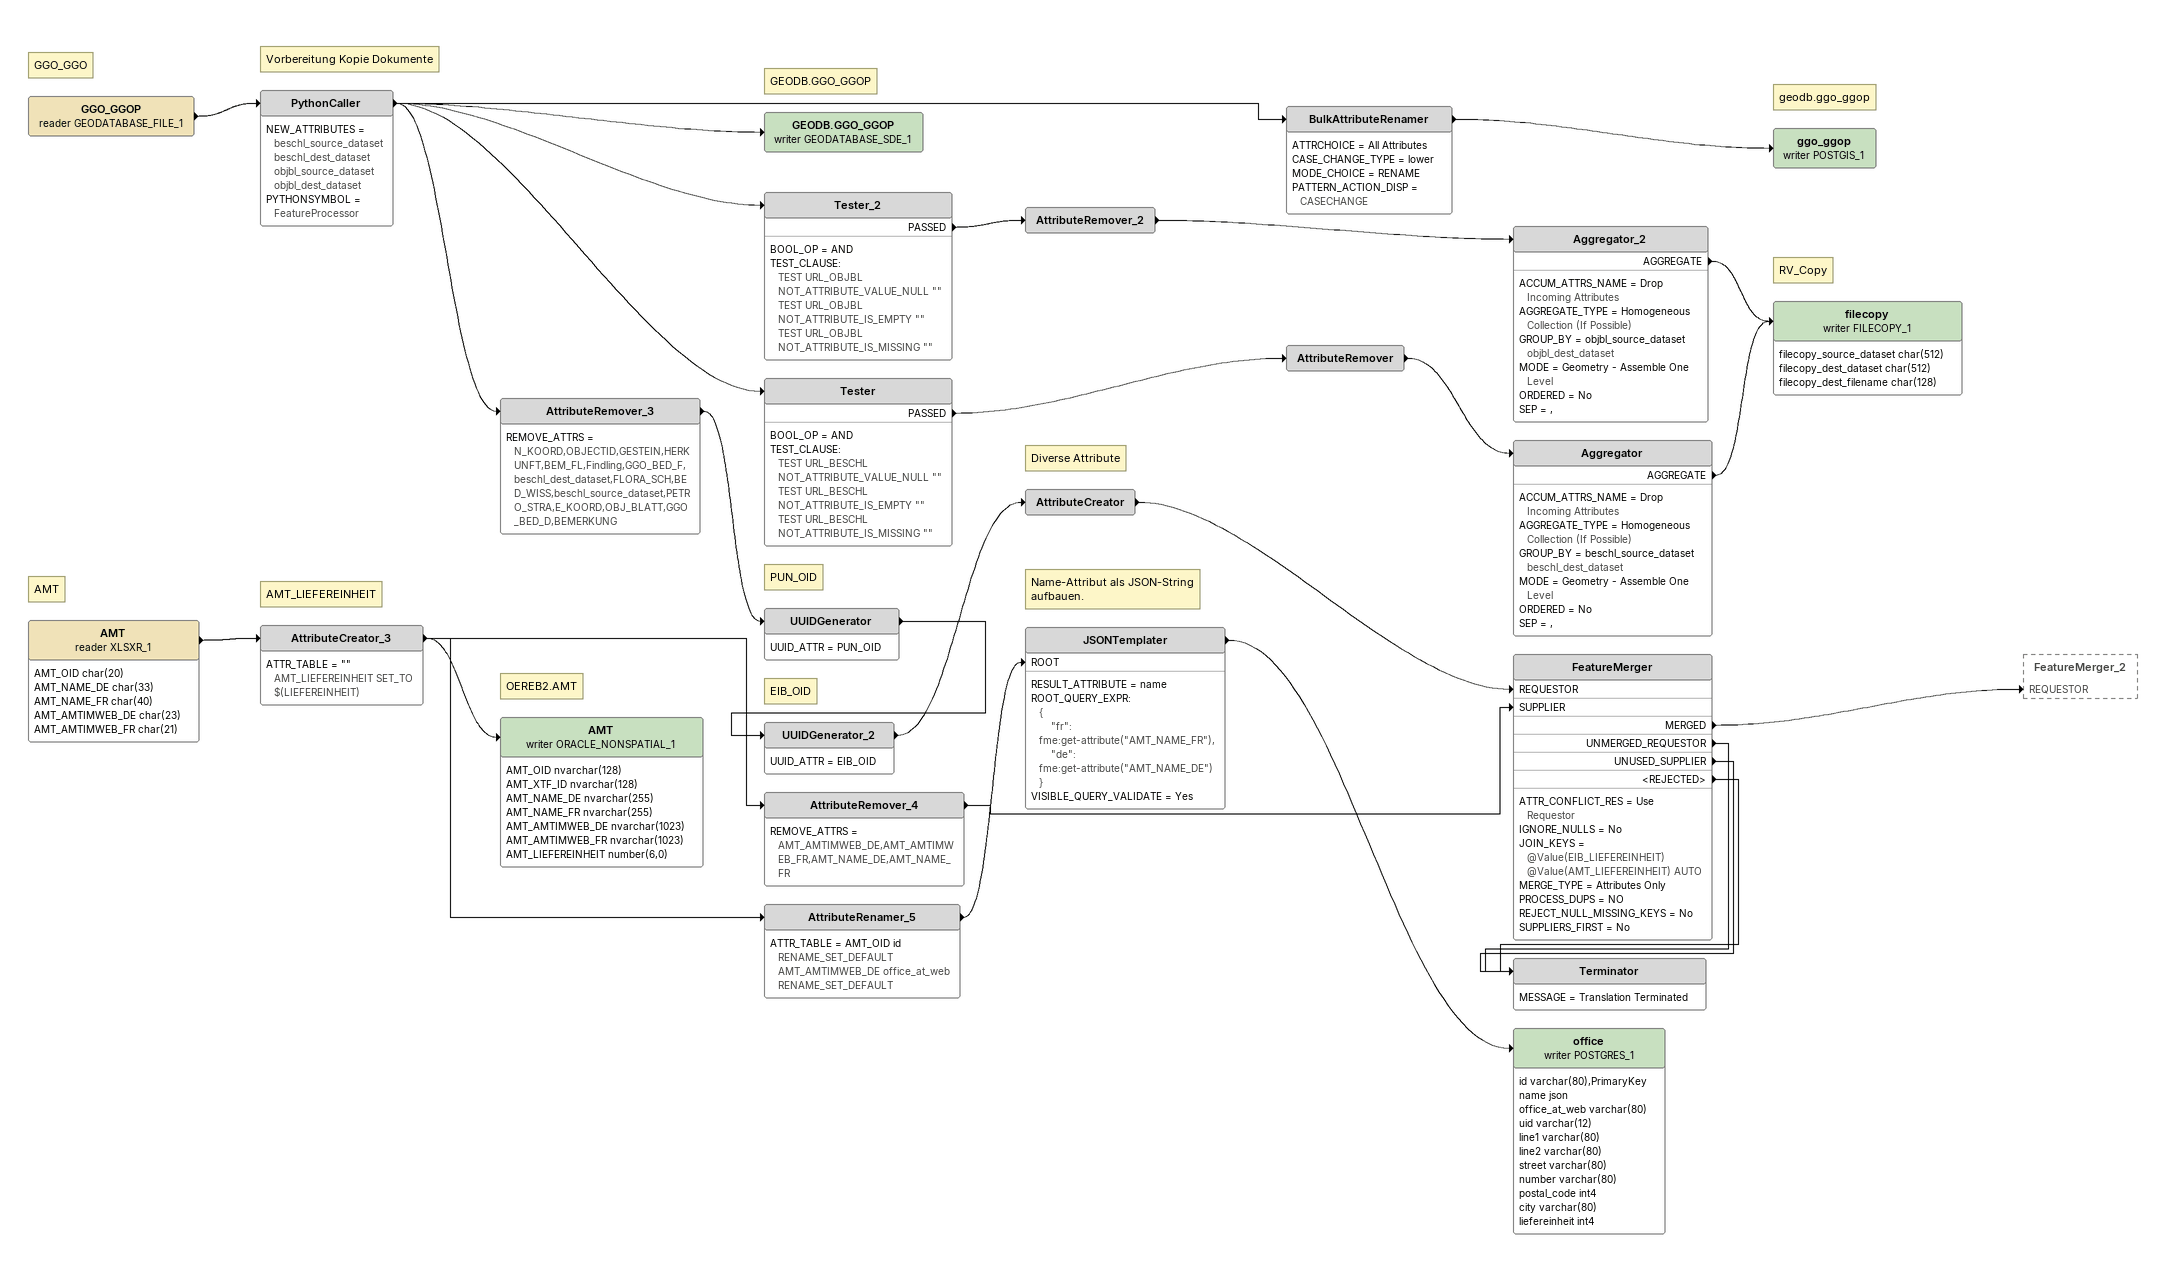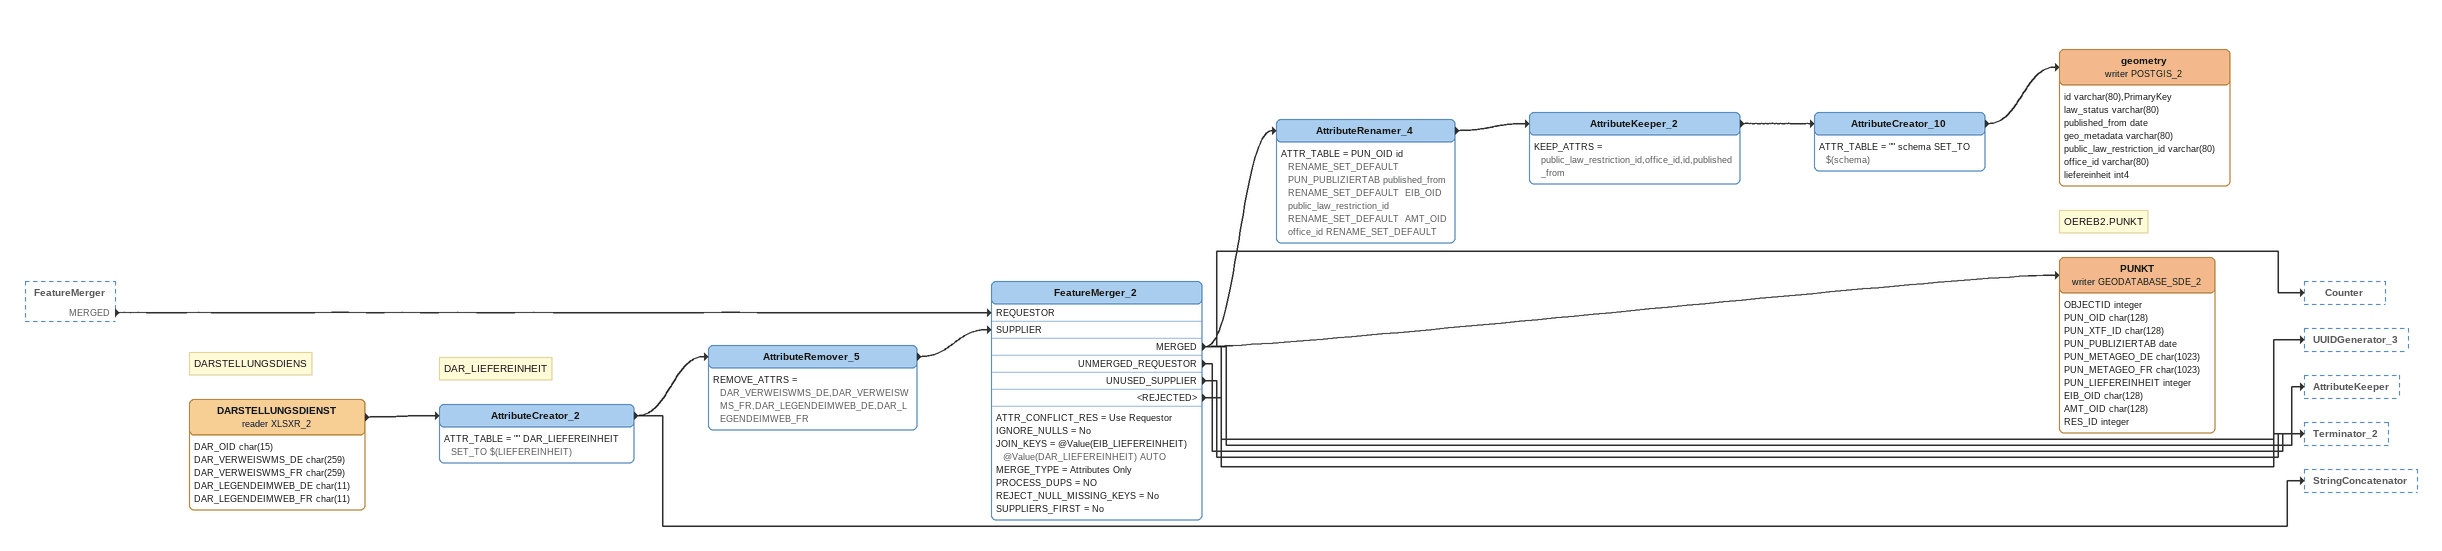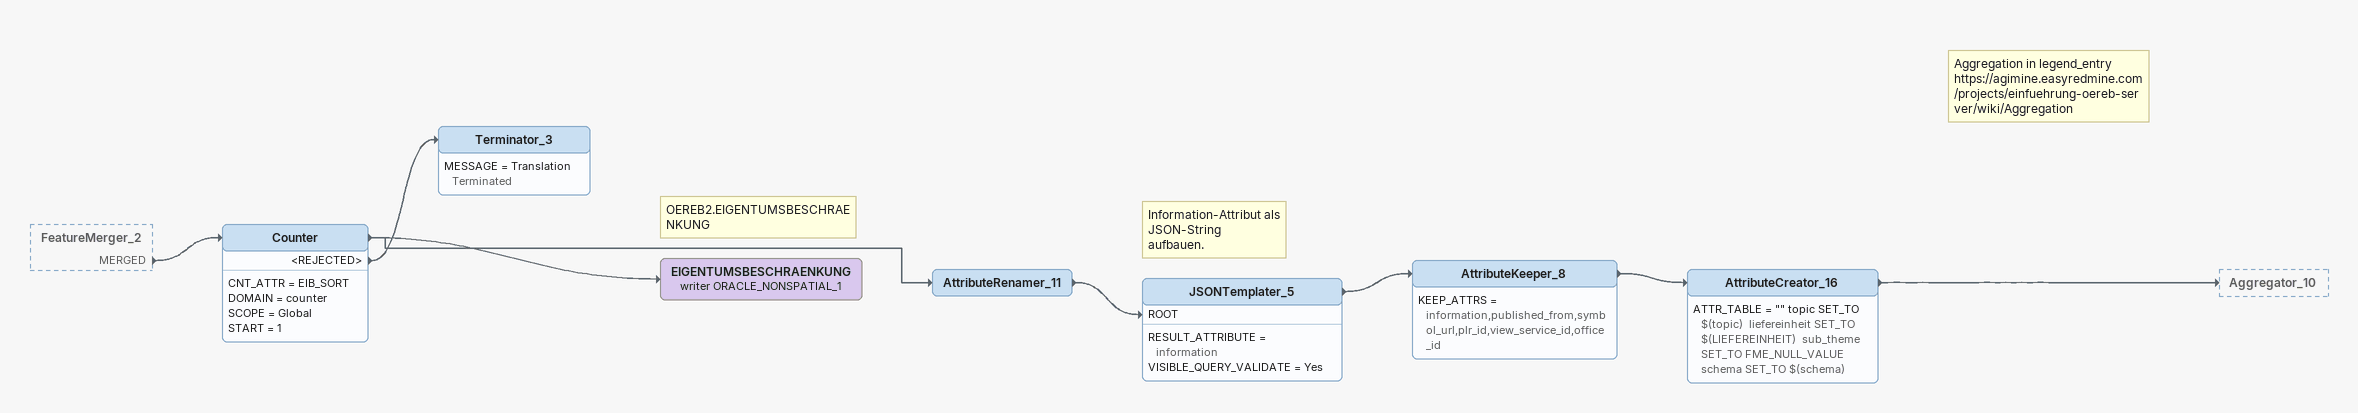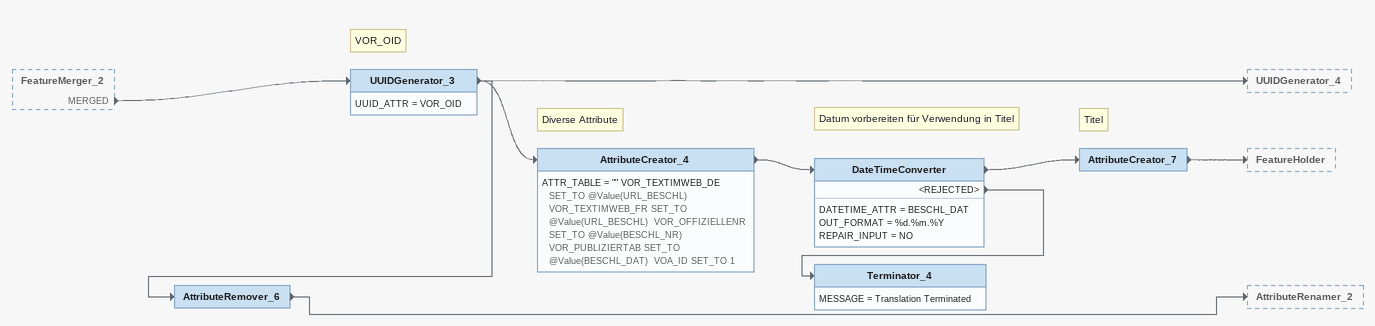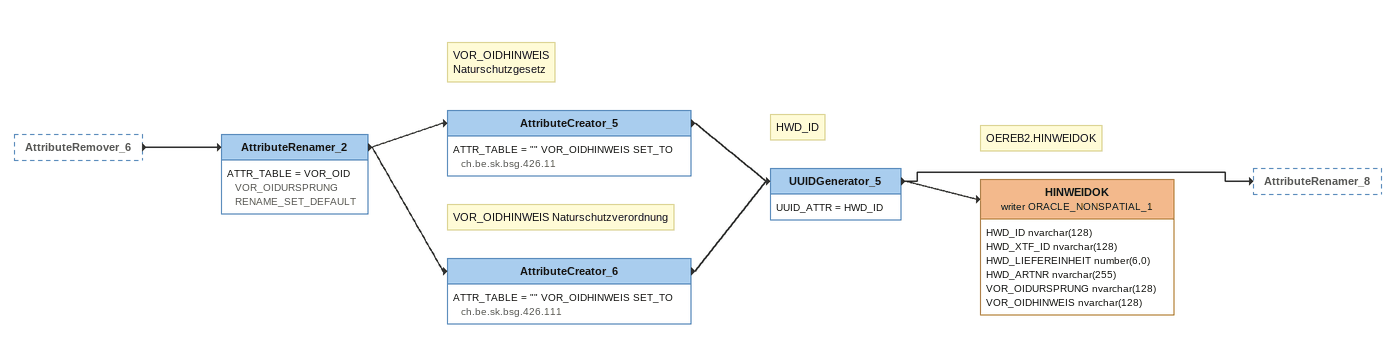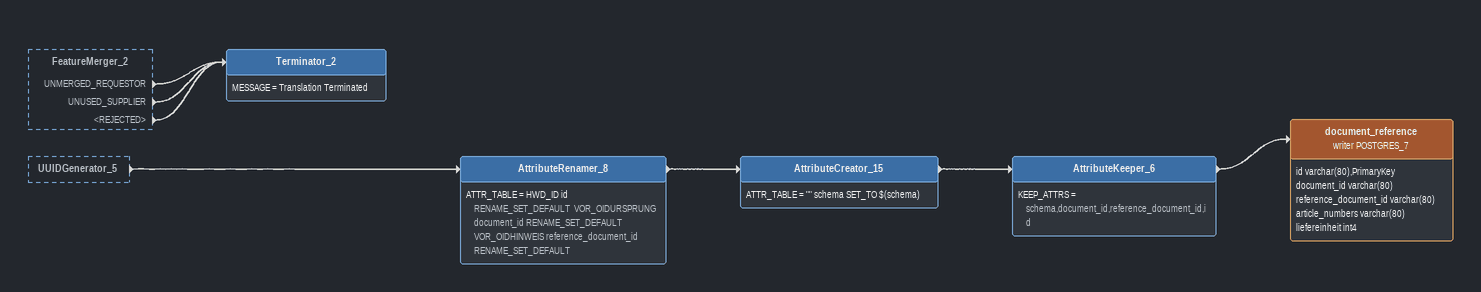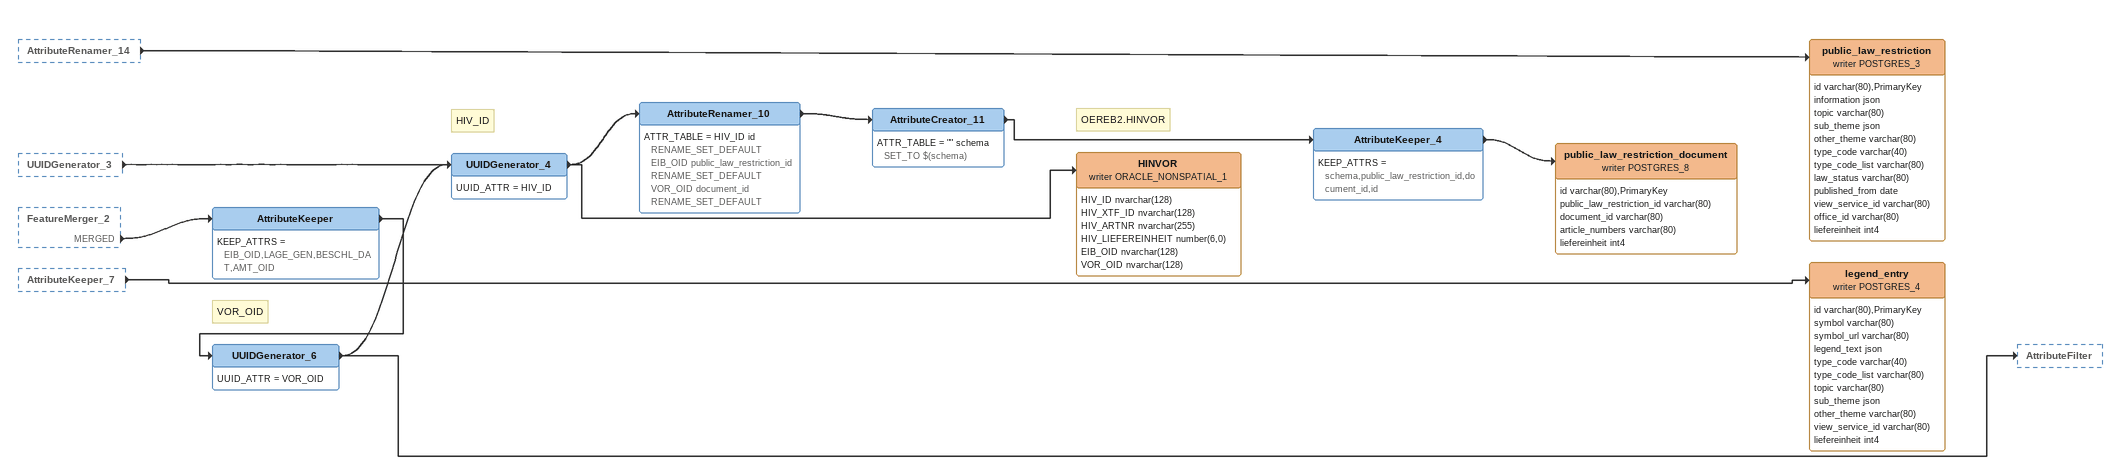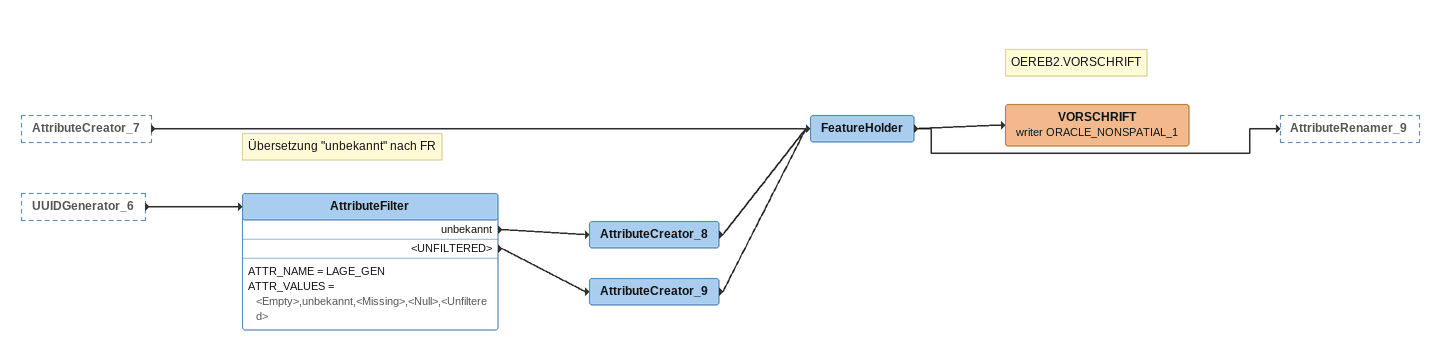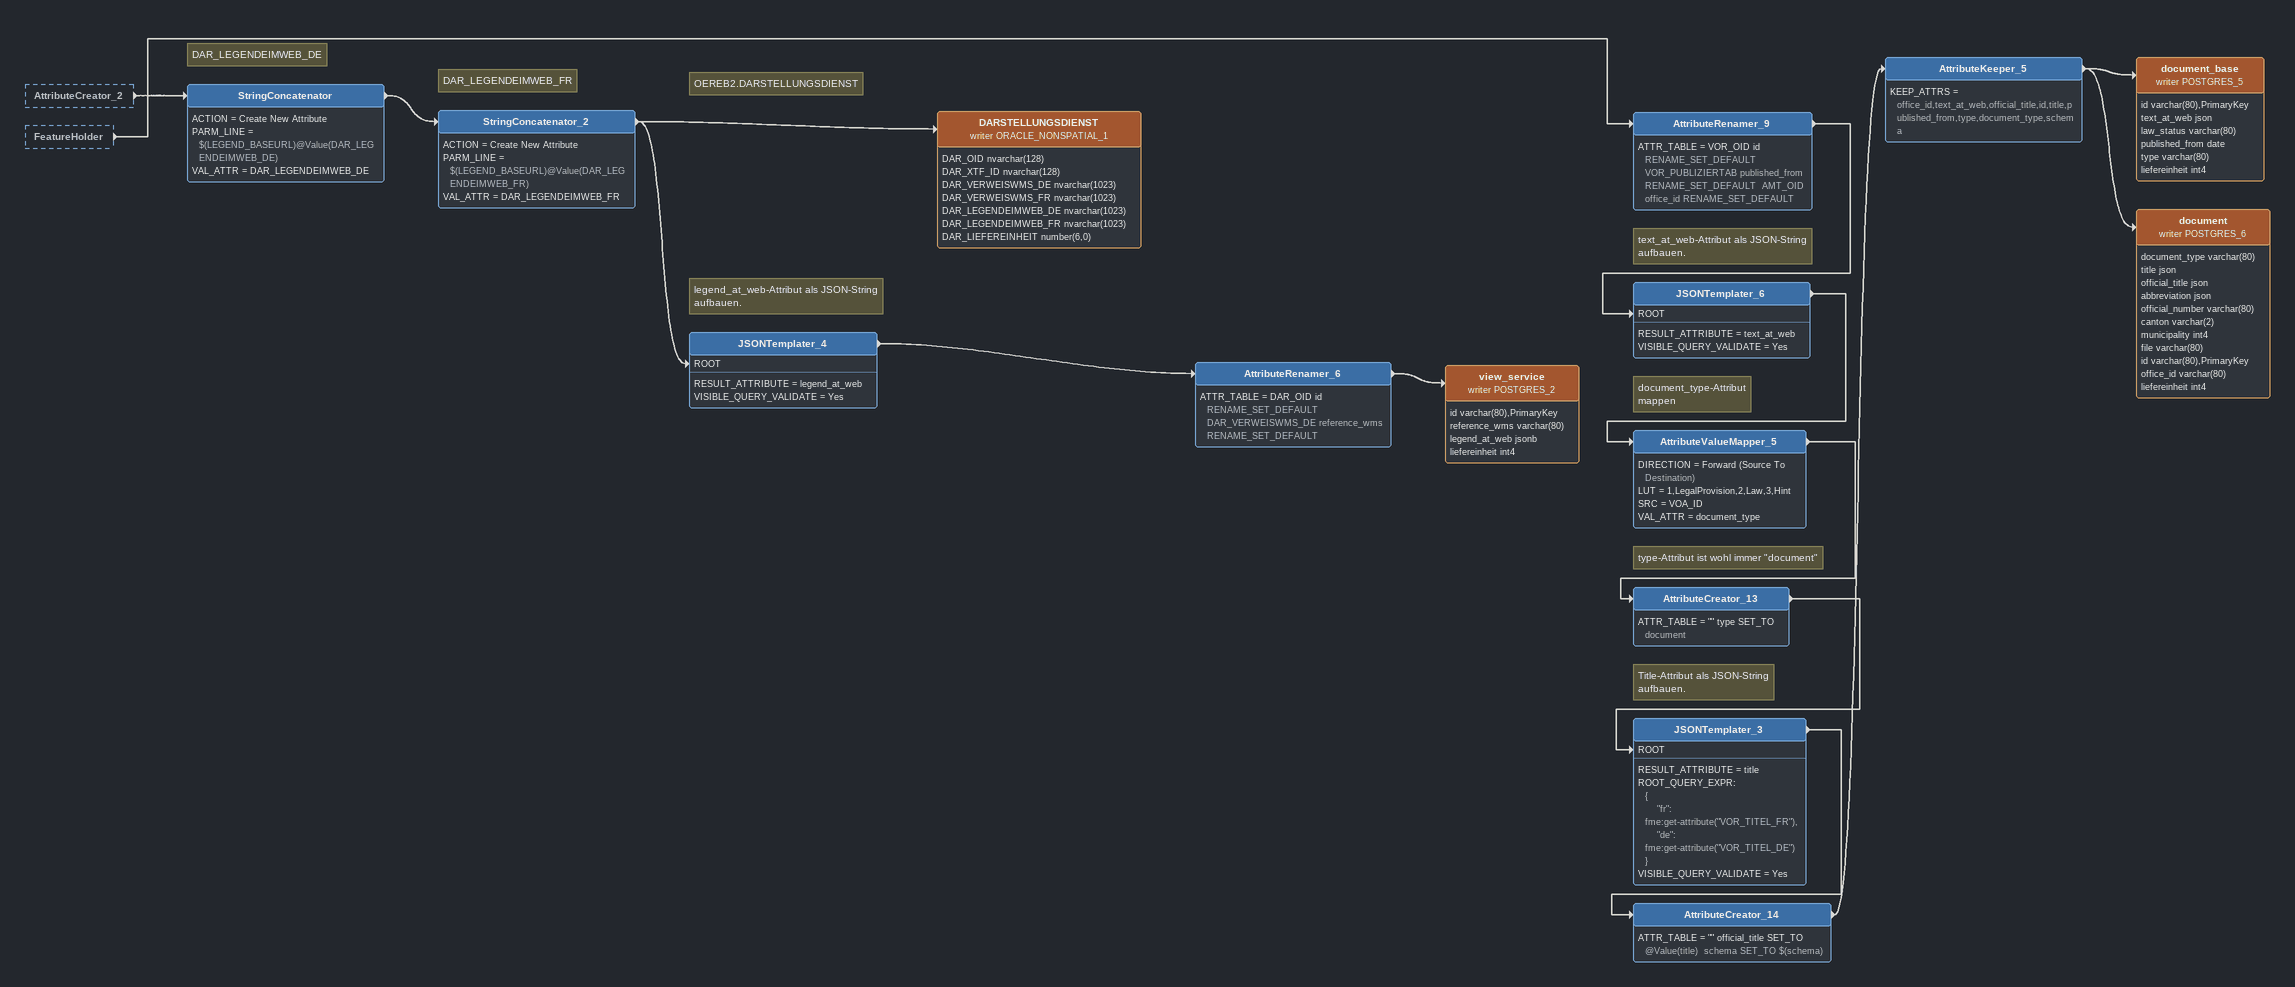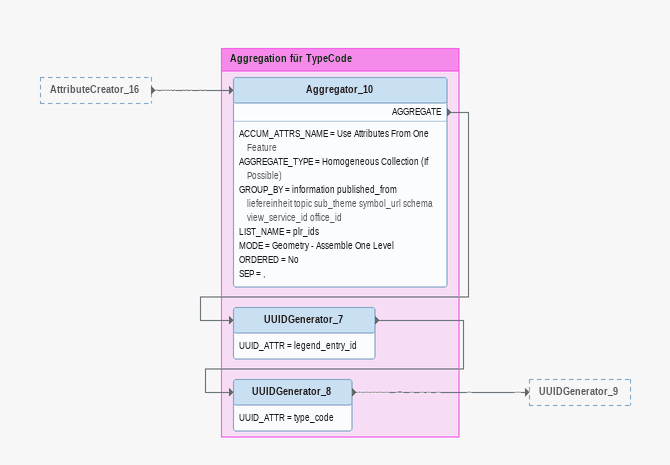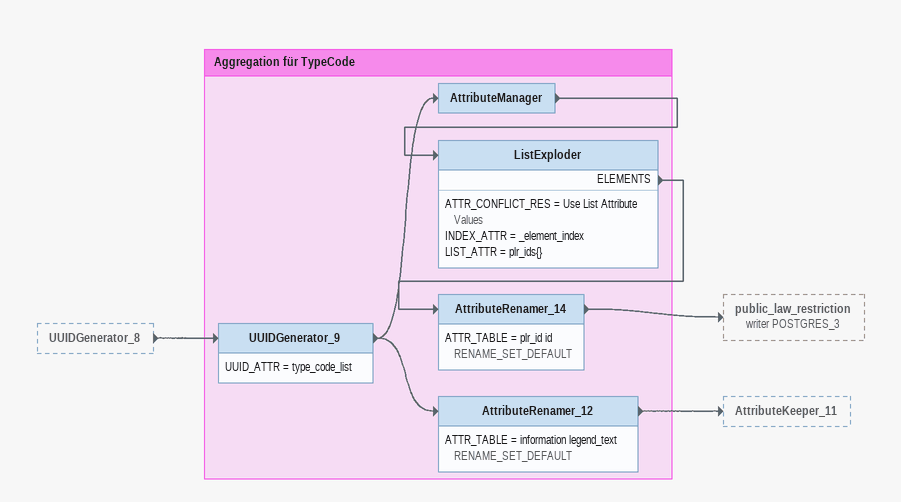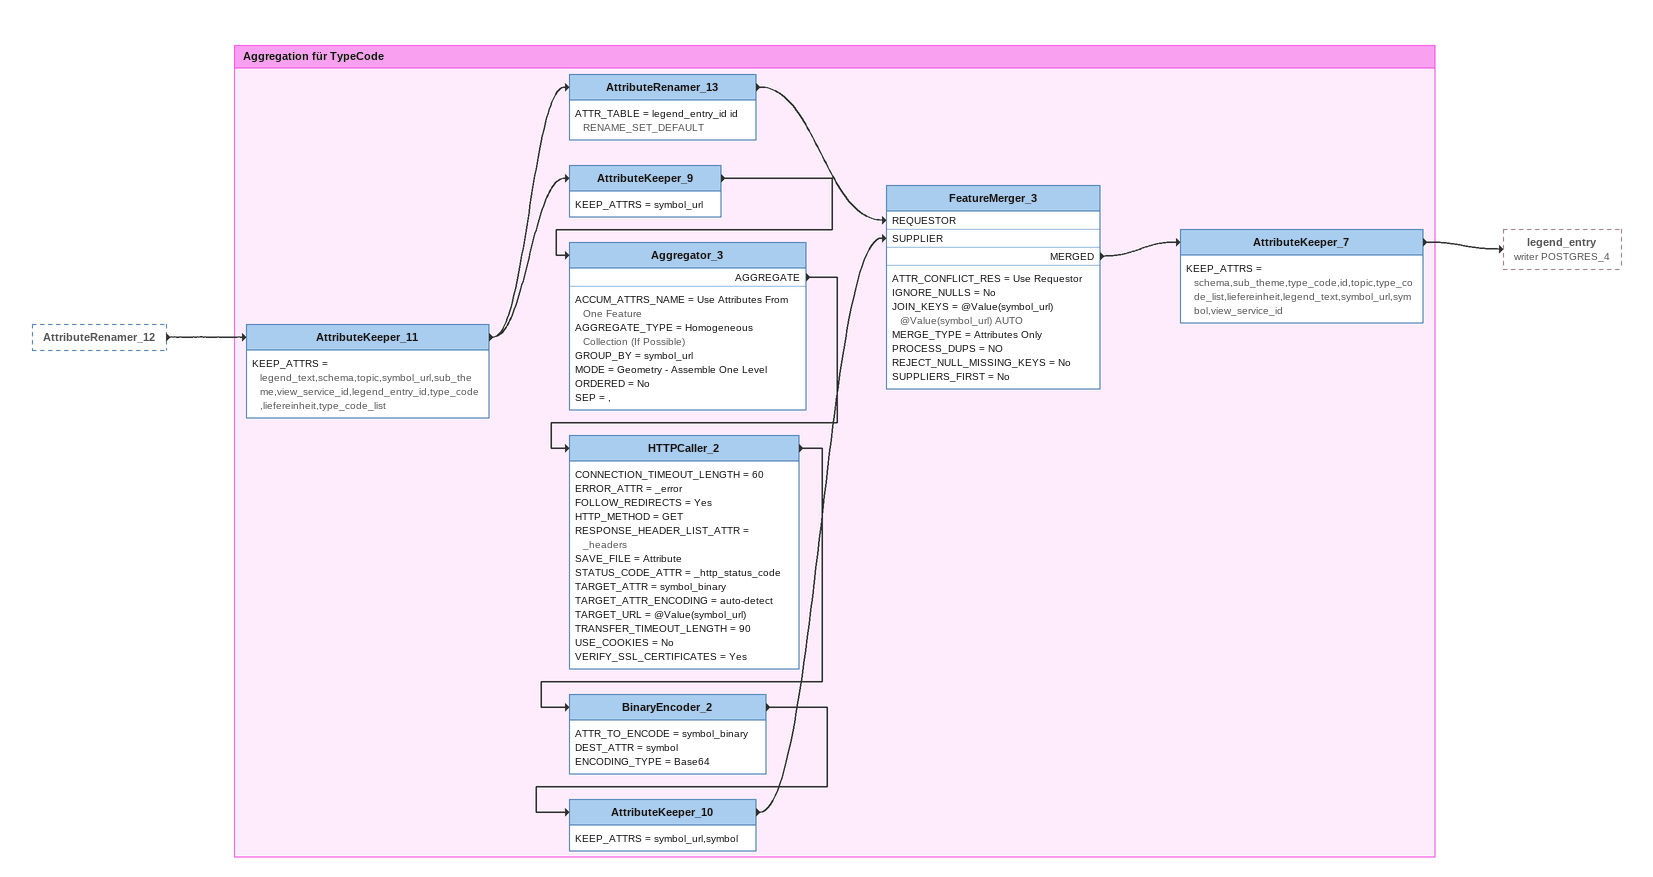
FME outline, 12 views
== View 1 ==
Note: GGO_GGO
GGO_GGOP (reader GEODATABASE_FILE_1)
    -> PythonCaller
Note: Vorbereitung Kopie Dokumente
PythonCaller
    NEW_ATTRIBUTES = beschl_source_dataset beschl_dest_dataset objbl_source_dataset objbl_dest_dataset
    PYTHONSYMBOL = FeatureProcessor
    -> GEODB.GGO_GGOP (writer GEODATABASE_SDE_1)
    -> BulkAttributeRenamer
    -> Tester
    -> AttributeRemover_3
    -> Tester_2
Note: GEODB.GGO_GGOP
GEODB.GGO_GGOP (writer GEODATABASE_SDE_1)
BulkAttributeRenamer
    ATTRCHOICE = All Attributes
    CASE_CHANGE_TYPE = lower
    MODE_CHOICE = RENAME
    PATTERN_ACTION_DISP = CASECHANGE
    -> ggo_ggop (writer POSTGIS_1)
Note: geodb.ggo_ggop
ggo_ggop (writer POSTGIS_1)
Tester_2
    BOOL_OP = AND
    TEST_CLAUSE:
      TEST URL_OBJBL NOT_ATTRIBUTE_VALUE_NULL ""
      TEST URL_OBJBL NOT_ATTRIBUTE_IS_EMPTY ""
      TEST URL_OBJBL NOT_ATTRIBUTE_IS_MISSING ""
    PASSED -> AttributeRemover_2
AttributeRemover_2
    -> Aggregator_2
Aggregator_2
    ACCUM_ATTRS_NAME = Drop Incoming Attributes
    AGGREGATE_TYPE = Homogeneous Collection (If Possible)
    GROUP_BY = objbl_source_dataset objbl_dest_dataset
    MODE = Geometry - Assemble One Level
    ORDERED = No
    SEP = ,
    AGGREGATE -> filecopy (writer FILECOPY_1)
Tester
    BOOL_OP = AND
    TEST_CLAUSE:
      TEST URL_BESCHL NOT_ATTRIBUTE_VALUE_NULL ""
      TEST URL_BESCHL NOT_ATTRIBUTE_IS_EMPTY ""
      TEST URL_BESCHL NOT_ATTRIBUTE_IS_MISSING ""
    PASSED -> AttributeRemover
AttributeRemover
    -> Aggregator
Aggregator
    ACCUM_ATTRS_NAME = Drop Incoming Attributes
    AGGREGATE_TYPE = Homogeneous Collection (If Possible)
    GROUP_BY = beschl_source_dataset beschl_dest_dataset
    MODE = Geometry - Assemble One Level
    ORDERED = No
    SEP = ,
    AGGREGATE -> filecopy (writer FILECOPY_1)
Note: RV_Copy
filecopy (writer FILECOPY_1)
    attributes: filecopy_source_dataset char(512), filecopy_dest_dataset char(512), filecopy_dest_filename char(128)
AttributeRemover_3
    REMOVE_ATTRS = N_KOORD,OBJECTID,GESTEIN,HERKUNFT,BEM_FL,Findling,GGO_BED_F,beschl_dest_dataset,FLORA_SCH,BED_WISS,beschl_source_dataset,PETRO_STRA,E_KOORD,OBJ_BLATT,GGO_BED_D,BEMERKUNG
    -> UUIDGenerator
Note: PUN_OID
UUIDGenerator
    UUID_ATTR = PUN_OID
    -> UUIDGenerator_2
Note: EIB_OID
UUIDGenerator_2
    UUID_ATTR = EIB_OID
    -> AttributeCreator
Note: Diverse Attribute
AttributeCreator
    -> FeatureMerger [REQUESTOR]
Note: AMT
AMT (reader XLSXR_1)
    attributes: AMT_OID char(20), AMT_NAME_DE char(33), AMT_NAME_FR char(40), AMT_AMTIMWEB_DE char(23), AMT_AMTIMWEB_FR char(21)
    -> AttributeCreator_3
Note: AMT_LIEFEREINHEIT
AttributeCreator_3
    ATTR_TABLE = "" AMT_LIEFEREINHEIT SET_TO $(LIEFEREINHEIT)
    -> AttributeRemover_4
    -> AMT (writer ORACLE_NONSPATIAL_1)
    -> AttributeRenamer_5
AttributeRemover_4
    REMOVE_ATTRS = AMT_AMTIMWEB_DE,AMT_AMTIMWEB_FR,AMT_NAME_DE,AMT_NAME_FR
    -> FeatureMerger [SUPPLIER]
FeatureMerger
    ATTR_CONFLICT_RES = Use Requestor
    IGNORE_NULLS = No
    JOIN_KEYS = @Value(EIB_LIEFEREINHEIT) @Value(AMT_LIEFEREINHEIT) AUTO
    MERGE_TYPE = Attributes Only
    PROCESS_DUPS = NO
    REJECT_NULL_MISSING_KEYS = No
    SUPPLIERS_FIRST = No
    MERGED -> FeatureMerger_2 [REQUESTOR]
    UNMERGED_REQUESTOR -> Terminator
    UNUSED_SUPPLIER -> Terminator
    <REJECTED> -> Terminator
Terminator
    MESSAGE = Translation Terminated
AttributeRenamer_5
    ATTR_TABLE = AMT_OID id RENAME_SET_DEFAULT  AMT_AMTIMWEB_DE office_at_web RENAME_SET_DEFAULT
    -> JSONTemplater [ROOT]
Note: Name-Attribut als JSON-String / aufbauen.
JSONTemplater
    RESULT_ATTRIBUTE = name
    ROOT_QUERY_EXPR:
      {
          "fr": fme:get-attribute("AMT_NAME_FR"),
          "de": fme:get-attribute("AMT_NAME_DE")
      }
    VISIBLE_QUERY_VALIDATE = Yes
    -> office (writer POSTGRES_1)
office (writer POSTGRES_1)
    attributes: id varchar(80),PrimaryKey, name json, office_at_web varchar(80), uid varchar(12), line1 varchar(80), line2 varchar(80), street varchar(80), number varchar(80), postal_code int4, city varchar(80), liefereinheit int4
Note: OEREB2.AMT
AMT (writer ORACLE_NONSPATIAL_1)
    attributes: AMT_OID nvarchar(128), AMT_XTF_ID nvarchar(128), AMT_NAME_DE nvarchar(255), AMT_NAME_FR nvarchar(255), AMT_AMTIMWEB_DE nvarchar(1023), AMT_AMTIMWEB_FR nvarchar(1023), AMT_LIEFEREINHEIT number(6,0)

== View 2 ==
FeatureMerger [outside]
    MERGED -> FeatureMerger_2 [REQUESTOR]
Note: DARSTELLUNGSDIENS
DARSTELLUNGSDIENST (reader XLSXR_2)
    attributes: DAR_OID char(15), DAR_VERWEISWMS_DE char(259), DAR_VERWEISWMS_FR char(259), DAR_LEGENDEIMWEB_DE char(11), DAR_LEGENDEIMWEB_FR char(11)
    -> AttributeCreator_2
Note: DAR_LIEFEREINHEIT
AttributeCreator_2
    ATTR_TABLE = "" DAR_LIEFEREINHEIT SET_TO $(LIEFEREINHEIT)
    -> AttributeRemover_5
    -> StringConcatenator
AttributeRemover_5
    REMOVE_ATTRS = DAR_VERWEISWMS_DE,DAR_VERWEISWMS_FR,DAR_LEGENDEIMWEB_DE,DAR_LEGENDEIMWEB_FR
    -> FeatureMerger_2 [SUPPLIER]
FeatureMerger_2
    ATTR_CONFLICT_RES = Use Requestor
    IGNORE_NULLS = No
    JOIN_KEYS = @Value(EIB_LIEFEREINHEIT) @Value(DAR_LIEFEREINHEIT) AUTO
    MERGE_TYPE = Attributes Only
    PROCESS_DUPS = NO
    REJECT_NULL_MISSING_KEYS = No
    SUPPLIERS_FIRST = No
    MERGED -> PUNKT (writer GEODATABASE_SDE_2)
    MERGED -> Counter
    MERGED -> UUIDGenerator_3
    MERGED -> AttributeKeeper
    MERGED -> AttributeRenamer_4
    UNMERGED_REQUESTOR -> Terminator_2
    UNUSED_SUPPLIER -> Terminator_2
    <REJECTED> -> Terminator_2
AttributeRenamer_4
    ATTR_TABLE = PUN_OID id RENAME_SET_DEFAULT  PUN_PUBLIZIERTAB published_from RENAME_SET_DEFAULT  EIB_OID public_law_restriction_id RENAME_SET_DEFAULT  AMT_OID office_id RENAME_SET_DEFAULT
    -> AttributeKeeper_2
AttributeKeeper_2
    KEEP_ATTRS = public_law_restriction_id,office_id,id,published_from
    -> AttributeCreator_10
AttributeCreator_10
    ATTR_TABLE = "" schema SET_TO $(schema)
    -> geometry (writer POSTGIS_2)
geometry (writer POSTGIS_2)
    attributes: id varchar(80),PrimaryKey, law_status varchar(80), published_from date, geo_metadata varchar(80), public_law_restriction_id varchar(80), office_id varchar(80), liefereinheit int4
Note: OEREB2.PUNKT
PUNKT (writer GEODATABASE_SDE_2)
    attributes: OBJECTID integer, PUN_OID char(128), PUN_XTF_ID char(128), PUN_PUBLIZIERTAB date, PUN_METAGEO_DE char(1023), PUN_METAGEO_FR char(1023), PUN_LIEFEREINHEIT integer, EIB_OID char(128), AMT_OID char(128), RES_ID integer

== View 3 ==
FeatureMerger_2 [outside]
    MERGED -> Counter
Counter
    CNT_ATTR = EIB_SORT
    DOMAIN = counter
    SCOPE = Global
    START = 1
    -> EIGENTUMSBESCHRAENKUNG (writer ORACLE_NONSPATIAL_1)
    -> AttributeRenamer_11
    <REJECTED> -> Terminator_3
Terminator_3
    MESSAGE = Translation Terminated
Note: OEREB2.EIGENTUMSBESCHRAENKUNG
EIGENTUMSBESCHRAENKUNG (writer ORACLE_NONSPATIAL_1)
AttributeRenamer_11
    -> JSONTemplater_5 [ROOT]
Note: Information-Attribut als JSON-String / aufbauen.
JSONTemplater_5
    RESULT_ATTRIBUTE = information
    VISIBLE_QUERY_VALIDATE = Yes
    -> AttributeKeeper_8
AttributeKeeper_8
    KEEP_ATTRS = information,published_from,symbol_url,plr_id,view_service_id,office_id
    -> AttributeCreator_16
Note: Aggregation in legend_entry / https://agimine.easyredmine.com/projects/einfuehrung-oereb-server/wiki/Aggregation
AttributeCreator_16
    ATTR_TABLE = "" topic SET_TO $(topic)  liefereinheit SET_TO $(LIEFEREINHEIT)  sub_theme SET_TO FME_NULL_VALUE  schema SET_TO $(schema)
    -> Aggregator_10

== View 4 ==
FeatureMerger_2 [outside]
    MERGED -> UUIDGenerator_3
Note: VOR_OID
UUIDGenerator_3
    UUID_ATTR = VOR_OID
    -> AttributeCreator_4
    -> UUIDGenerator_4
    -> AttributeRemover_6
Note: Diverse Attribute
AttributeCreator_4
    ATTR_TABLE = "" VOR_TEXTIMWEB_DE SET_TO @Value(URL_BESCHL)  VOR_TEXTIMWEB_FR SET_TO @Value(URL_BESCHL)  VOR_OFFIZIELLENR SET_TO @Value(BESCHL_NR)  VOR_PUBLIZIERTAB SET_TO @Value(BESCHL_DAT)  VOA_ID SET_TO 1
    -> DateTimeConverter
Note: Datum vorbereiten für Verwendung in Titel
DateTimeConverter
    DATETIME_ATTR = BESCHL_DAT
    OUT_FORMAT = %d.%m.%Y
    REPAIR_INPUT = NO
    -> AttributeCreator_7
    <REJECTED> -> Terminator_4
Note: Titel
AttributeCreator_7
    -> FeatureHolder
Terminator_4
    MESSAGE = Translation Terminated
AttributeRemover_6
    -> AttributeRenamer_2

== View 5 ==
AttributeRemover_6 [outside]
    -> AttributeRenamer_2
AttributeRenamer_2
    ATTR_TABLE = VOR_OID VOR_OIDURSPRUNG RENAME_SET_DEFAULT
    -> AttributeCreator_6
    -> AttributeCreator_5
Note: VOR_OIDHINWEIS / Naturschutzgesetz
AttributeCreator_5
    ATTR_TABLE = "" VOR_OIDHINWEIS SET_TO ch.be.sk.bsg.426.11
    -> UUIDGenerator_5
Note: VOR_OIDHINWEIS Naturschutzverordnung
AttributeCreator_6
    ATTR_TABLE = "" VOR_OIDHINWEIS SET_TO ch.be.sk.bsg.426.111
    -> UUIDGenerator_5
Note: HWD_ID
UUIDGenerator_5
    UUID_ATTR = HWD_ID
    -> HINWEIDOK (writer ORACLE_NONSPATIAL_1)
    -> AttributeRenamer_8
Note: OEREB2.HINWEIDOK
HINWEIDOK (writer ORACLE_NONSPATIAL_1)
    attributes: HWD_ID nvarchar(128), HWD_XTF_ID nvarchar(128), HWD_LIEFEREINHEIT number(6,0), HWD_ARTNR nvarchar(255), VOR_OIDURSPRUNG nvarchar(128), VOR_OIDHINWEIS nvarchar(128)

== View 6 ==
FeatureMerger_2 [outside]
    UNMERGED_REQUESTOR -> Terminator_2
    UNUSED_SUPPLIER -> Terminator_2
    <REJECTED> -> Terminator_2
UUIDGenerator_5 [outside]
    -> AttributeRenamer_8
AttributeRenamer_8
    ATTR_TABLE = HWD_ID id RENAME_SET_DEFAULT  VOR_OIDURSPRUNG document_id RENAME_SET_DEFAULT  VOR_OIDHINWEIS reference_document_id RENAME_SET_DEFAULT
    -> AttributeCreator_15
AttributeCreator_15
    ATTR_TABLE = "" schema SET_TO $(schema)
    -> AttributeKeeper_6
AttributeKeeper_6
    KEEP_ATTRS = schema,document_id,reference_document_id,id
    -> document_reference (writer POSTGRES_7)
document_reference (writer POSTGRES_7)
    attributes: id varchar(80),PrimaryKey, document_id varchar(80), reference_document_id varchar(80), article_numbers varchar(80), liefereinheit int4
Terminator_2
    MESSAGE = Translation Terminated

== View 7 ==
AttributeRenamer_14 [outside]
    -> public_law_restriction (writer POSTGRES_3)
UUIDGenerator_3 [outside]
    -> UUIDGenerator_4
FeatureMerger_2 [outside]
    MERGED -> AttributeKeeper
AttributeKeeper_7 [outside]
    -> legend_entry (writer POSTGRES_4)
public_law_restriction (writer POSTGRES_3)
    attributes: id varchar(80),PrimaryKey, information json, topic varchar(80), sub_theme json, other_theme varchar(80), type_code varchar(40), type_code_list varchar(80), law_status varchar(80), published_from date, view_service_id varchar(80), office_id varchar(80), liefereinheit int4
legend_entry (writer POSTGRES_4)
    attributes: id varchar(80),PrimaryKey, symbol varchar(80), symbol_url varchar(80), legend_text json, type_code varchar(40), type_code_list varchar(80), topic varchar(80), sub_theme json, other_theme varchar(80), view_service_id varchar(80), liefereinheit int4
AttributeKeeper
    KEEP_ATTRS = EIB_OID,LAGE_GEN,BESCHL_DAT,AMT_OID
    -> UUIDGenerator_6
Note: VOR_OID
UUIDGenerator_6
    UUID_ATTR = VOR_OID
    -> AttributeFilter
    -> UUIDGenerator_4
Note: HIV_ID
UUIDGenerator_4
    UUID_ATTR = HIV_ID
    -> HINVOR (writer ORACLE_NONSPATIAL_1)
    -> AttributeRenamer_10
AttributeRenamer_10
    ATTR_TABLE = HIV_ID id RENAME_SET_DEFAULT  EIB_OID public_law_restriction_id RENAME_SET_DEFAULT  VOR_OID document_id RENAME_SET_DEFAULT
    -> AttributeCreator_11
AttributeCreator_11
    ATTR_TABLE = "" schema SET_TO $(schema)
    -> AttributeKeeper_4
AttributeKeeper_4
    KEEP_ATTRS = schema,public_law_restriction_id,document_id,id
    -> public_law_restriction_document (writer POSTGRES_8)
public_law_restriction_document (writer POSTGRES_8)
    attributes: id varchar(80),PrimaryKey, public_law_restriction_id varchar(80), document_id varchar(80), article_numbers varchar(80), liefereinheit int4
Note: OEREB2.HINVOR
HINVOR (writer ORACLE_NONSPATIAL_1)
    attributes: HIV_ID nvarchar(128), HIV_XTF_ID nvarchar(128), HIV_ARTNR nvarchar(255), HIV_LIEFEREINHEIT number(6,0), EIB_OID nvarchar(128), VOR_OID nvarchar(128)

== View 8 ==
AttributeCreator_7 [outside]
    -> FeatureHolder
UUIDGenerator_6 [outside]
    -> AttributeFilter
Note: Übersetzung "unbekannt" nach FR
AttributeFilter
    ATTR_NAME = LAGE_GEN
    ATTR_VALUES = <Empty>,unbekannt,<Missing>,<Null>,<Unfiltered>
    unbekannt -> AttributeCreator_8
    <UNFILTERED> -> AttributeCreator_9
AttributeCreator_8
    -> FeatureHolder
AttributeCreator_9
    -> FeatureHolder
FeatureHolder
    -> VORSCHRIFT (writer ORACLE_NONSPATIAL_1)
    -> AttributeRenamer_9
Note: OEREB2.VORSCHRIFT
VORSCHRIFT (writer ORACLE_NONSPATIAL_1)

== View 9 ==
AttributeCreator_2 [outside]
    -> StringConcatenator
FeatureHolder [outside]
    -> AttributeRenamer_9
AttributeRenamer_9
    ATTR_TABLE = VOR_OID id RENAME_SET_DEFAULT  VOR_PUBLIZIERTAB published_from RENAME_SET_DEFAULT  AMT_OID office_id RENAME_SET_DEFAULT
    -> JSONTemplater_6 [ROOT]
Note: text_at_web-Attribut als JSON-String / aufbauen.
JSONTemplater_6
    RESULT_ATTRIBUTE = text_at_web
    VISIBLE_QUERY_VALIDATE = Yes
    -> AttributeValueMapper_5
Note: document_type-Attribut / mappen
AttributeValueMapper_5
    DIRECTION = Forward (Source To Destination)
    LUT = 1,LegalProvision,2,Law,3,Hint
    SRC = VOA_ID
    VAL_ATTR = document_type
    -> AttributeCreator_13
Note: type-Attribut ist wohl immer "document"
AttributeCreator_13
    ATTR_TABLE = "" type SET_TO document
    -> JSONTemplater_3 [ROOT]
Note: Title-Attribut als JSON-String / aufbauen.
JSONTemplater_3
    RESULT_ATTRIBUTE = title
    ROOT_QUERY_EXPR:
      {
          "fr": fme:get-attribute("VOR_TITEL_FR"),
          "de": fme:get-attribute("VOR_TITEL_DE")
      }
    VISIBLE_QUERY_VALIDATE = Yes
    -> AttributeCreator_14
AttributeCreator_14
    ATTR_TABLE = "" official_title SET_TO @Value(title)  schema SET_TO $(schema)
    -> AttributeKeeper_5
AttributeKeeper_5
    KEEP_ATTRS = office_id,text_at_web,official_title,id,title,published_from,type,document_type,schema
    -> document_base (writer POSTGRES_5)
    -> document (writer POSTGRES_6)
document_base (writer POSTGRES_5)
    attributes: id varchar(80),PrimaryKey, text_at_web json, law_status varchar(80), published_from date, type varchar(80), liefereinheit int4
document (writer POSTGRES_6)
    attributes: document_type varchar(80), title json, official_title json, abbreviation json, official_number varchar(80), canton varchar(2), municipality int4, file varchar(80), id varchar(80),PrimaryKey, office_id varchar(80), liefereinheit int4
Note: DAR_LEGENDEIMWEB_DE
StringConcatenator
    ACTION = Create New Attribute
    PARM_LINE = $(LEGEND_BASEURL)@Value(DAR_LEGENDEIMWEB_DE)
    VAL_ATTR = DAR_LEGENDEIMWEB_DE
    -> StringConcatenator_2
Note: DAR_LEGENDEIMWEB_FR
StringConcatenator_2
    ACTION = Create New Attribute
    PARM_LINE = $(LEGEND_BASEURL)@Value(DAR_LEGENDEIMWEB_FR)
    VAL_ATTR = DAR_LEGENDEIMWEB_FR
    -> DARSTELLUNGSDIENST (writer ORACLE_NONSPATIAL_1)
    -> JSONTemplater_4 [ROOT]
Note: OEREB2.DARSTELLUNGSDIENST
DARSTELLUNGSDIENST (writer ORACLE_NONSPATIAL_1)
    attributes: DAR_OID nvarchar(128), DAR_XTF_ID nvarchar(128), DAR_VERWEISWMS_DE nvarchar(1023), DAR_VERWEISWMS_FR nvarchar(1023), DAR_LEGENDEIMWEB_DE nvarchar(1023), DAR_LEGENDEIMWEB_FR nvarchar(1023), DAR_LIEFEREINHEIT number(6,0)
Note: legend_at_web-Attribut als JSON-String / aufbauen.
JSONTemplater_4
    RESULT_ATTRIBUTE = legend_at_web
    VISIBLE_QUERY_VALIDATE = Yes
    -> AttributeRenamer_6
AttributeRenamer_6
    ATTR_TABLE = DAR_OID id RENAME_SET_DEFAULT  DAR_VERWEISWMS_DE reference_wms RENAME_SET_DEFAULT
    -> view_service (writer POSTGRES_2)
view_service (writer POSTGRES_2)
    attributes: id varchar(80),PrimaryKey, reference_wms varchar(80), legend_at_web jsonb, liefereinheit int4

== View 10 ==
AttributeCreator_16 [outside]
    -> Aggregator_10

Bookmark: Aggregation für TypeCode
Aggregator_10
    ACCUM_ATTRS_NAME = Use Attributes From One Feature
    AGGREGATE_TYPE = Homogeneous Collection (If Possible)
    GROUP_BY = information published_from liefereinheit topic sub_theme symbol_url schema view_service_id office_id
    LIST_NAME = plr_ids
    MODE = Geometry - Assemble One Level
    ORDERED = No
    SEP = ,
    AGGREGATE -> UUIDGenerator_7
UUIDGenerator_7
    UUID_ATTR = legend_entry_id
    -> UUIDGenerator_8
UUIDGenerator_8
    UUID_ATTR = type_code
    -> UUIDGenerator_9

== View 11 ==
UUIDGenerator_8 [outside]
    -> UUIDGenerator_9

Bookmark: Aggregation für TypeCode
UUIDGenerator_9
    UUID_ATTR = type_code_list
    -> AttributeManager
    -> AttributeRenamer_12
AttributeManager
    -> ListExploder
ListExploder
    ATTR_CONFLICT_RES = Use List Attribute Values
    INDEX_ATTR = _element_index
    LIST_ATTR = plr_ids{}
    ELEMENTS -> AttributeRenamer_14
AttributeRenamer_14
    ATTR_TABLE = plr_id id RENAME_SET_DEFAULT
    -> public_law_restriction (writer POSTGRES_3)
AttributeRenamer_12
    ATTR_TABLE = information legend_text RENAME_SET_DEFAULT
    -> AttributeKeeper_11

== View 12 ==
AttributeRenamer_12 [outside]
    -> AttributeKeeper_11

Bookmark: Aggregation für TypeCode
AttributeKeeper_11
    KEEP_ATTRS = legend_text,schema,topic,symbol_url,sub_theme,view_service_id,legend_entry_id,type_code,liefereinheit,type_code_list
    -> AttributeRenamer_13
    -> AttributeKeeper_9
AttributeRenamer_13
    ATTR_TABLE = legend_entry_id id RENAME_SET_DEFAULT
    -> FeatureMerger_3 [REQUESTOR]
AttributeKeeper_9
    KEEP_ATTRS = symbol_url
    -> Aggregator_3
Aggregator_3
    ACCUM_ATTRS_NAME = Use Attributes From One Feature
    AGGREGATE_TYPE = Homogeneous Collection (If Possible)
    GROUP_BY = symbol_url
    MODE = Geometry - Assemble One Level
    ORDERED = No
    SEP = ,
    AGGREGATE -> HTTPCaller_2
HTTPCaller_2
    CONNECTION_TIMEOUT_LENGTH = 60
    ERROR_ATTR = _error
    FOLLOW_REDIRECTS = Yes
    HTTP_METHOD = GET
    RESPONSE_HEADER_LIST_ATTR = _headers
    SAVE_FILE = Attribute
    STATUS_CODE_ATTR = _http_status_code
    TARGET_ATTR = symbol_binary
    TARGET_ATTR_ENCODING = auto-detect
    TARGET_URL = @Value(symbol_url)
    TRANSFER_TIMEOUT_LENGTH = 90
    USE_COOKIES = No
    VERIFY_SSL_CERTIFICATES = Yes
    -> BinaryEncoder_2
BinaryEncoder_2
    ATTR_TO_ENCODE = symbol_binary
    DEST_ATTR = symbol
    ENCODING_TYPE = Base64
    -> AttributeKeeper_10
AttributeKeeper_10
    KEEP_ATTRS = symbol_url,symbol
    -> FeatureMerger_3 [SUPPLIER]
FeatureMerger_3
    ATTR_CONFLICT_RES = Use Requestor
    IGNORE_NULLS = No
    JOIN_KEYS = @Value(symbol_url) @Value(symbol_url) AUTO
    MERGE_TYPE = Attributes Only
    PROCESS_DUPS = NO
    REJECT_NULL_MISSING_KEYS = No
    SUPPLIERS_FIRST = No
    MERGED -> AttributeKeeper_7
AttributeKeeper_7
    KEEP_ATTRS = schema,sub_theme,type_code,id,topic,type_code_list,liefereinheit,legend_text,symbol_url,symbol,view_service_id
    -> legend_entry (writer POSTGRES_4)
